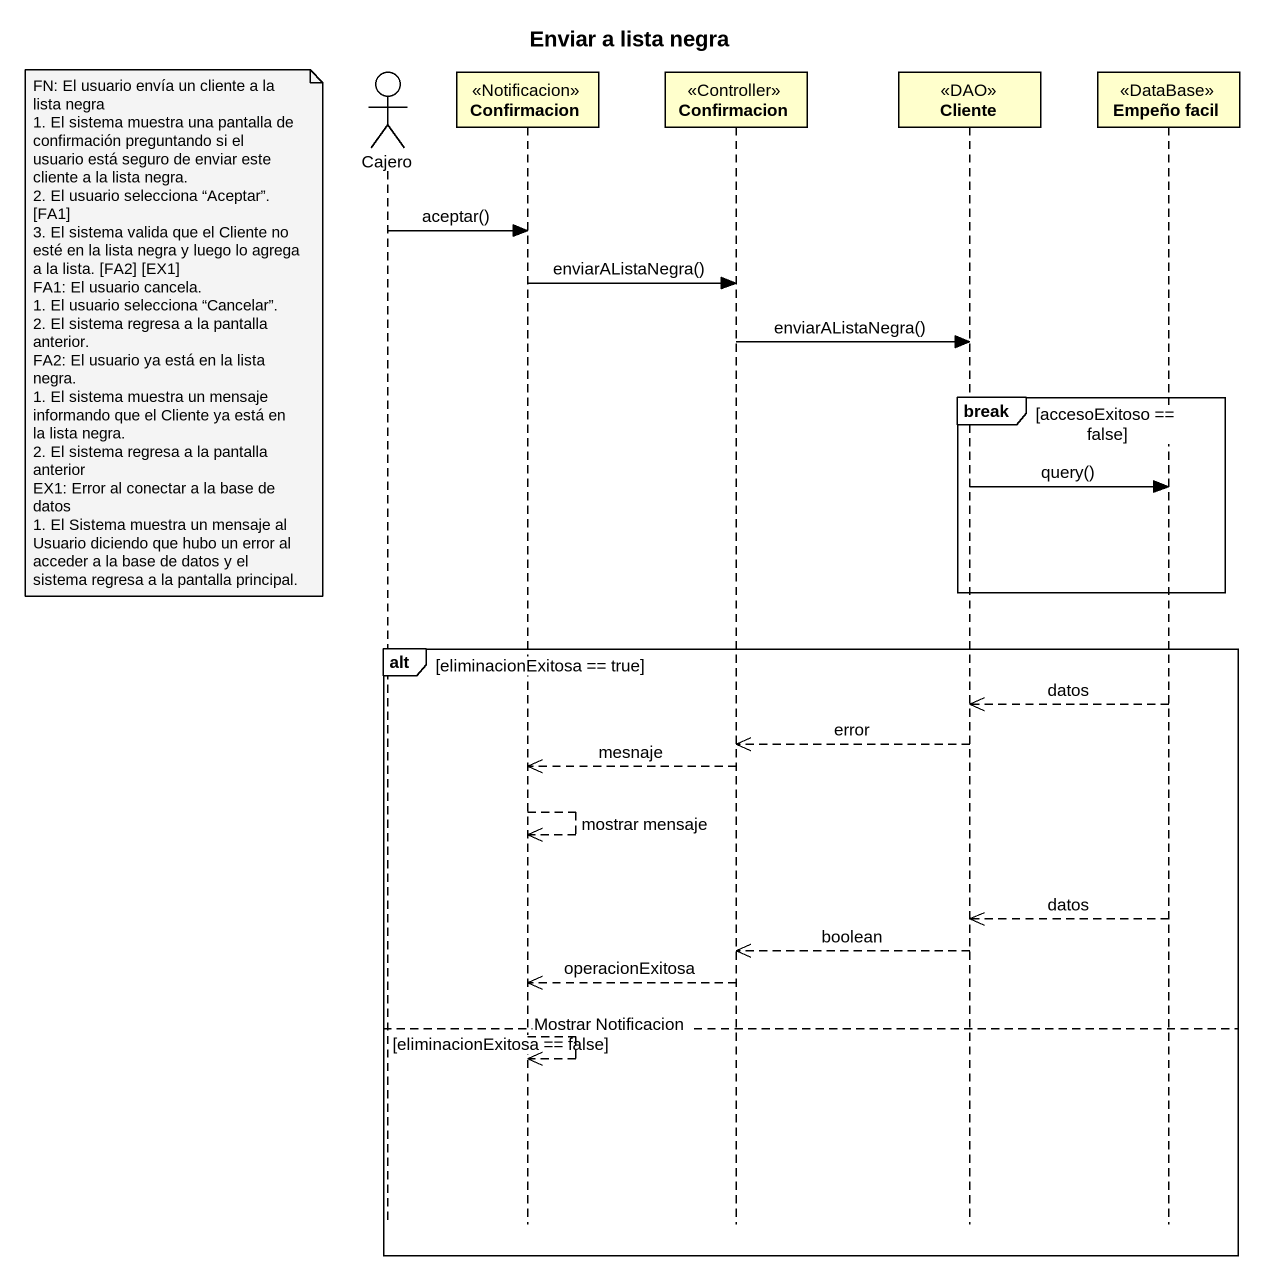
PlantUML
@startuml
title Enviar a lista negra
hide footbox
actor Cajero
participant Confirmacion <<Notificacion>>
participant "Confirmacion" as Confirmacion_2 <<Controller>>
participant Cliente <<DAO>>
participant "Empeño facil" as Empeño_facil <<DataBase>>

Cajero -> Confirmacion : aceptar()
Confirmacion -> Confirmacion_2 : enviarAListaNegra()
note left of Cajero
  FN: El usuario envía un cliente a la lista negra
  1. El sistema muestra una pantalla de confirmación preguntando si el usuario está seguro de enviar este cliente a la lista negra.
  2. El usuario selecciona “Aceptar”. [FA1]
  3. El sistema valida que el Cliente no esté en la lista negra y luego lo agrega a la lista. [FA2] [EX1]
  FA1: El usuario cancela.
  1. El usuario selecciona “Cancelar”.
  2. El sistema regresa a la pantalla anterior.
  FA2: El usuario ya está en la lista negra.
  1. El sistema muestra un mensaje informando que el Cliente ya está en la lista negra.
  2. El sistema regresa a la pantalla anterior
  EX1: Error al conectar a la base de datos
  1. El Sistema muestra un mensaje al Usuario diciendo que hubo un error al acceder a la base de datos y el sistema regresa a la pantalla principal.
end note
Confirmacion_2 -> Cliente : enviarAListaNegra()
break accesoExitoso == false
  Cliente -> Empeño_facil : query()
end
alt eliminacionExitosa == true
  Empeño_facil -->> Cliente : datos
  Cliente -->> Confirmacion_2 : error
  Confirmacion_2 -->> Confirmacion : mesnaje
  Confirmacion -->> Confirmacion : mostrar mensaje
  Empeño_facil -->> Cliente : datos
  Cliente -->> Confirmacion_2 : boolean
  Confirmacion_2 -->> Confirmacion : operacionExitosa
else eliminacionExitosa == false
  Confirmacion -->> Confirmacion : Mostrar Notificacion
end
@enduml
